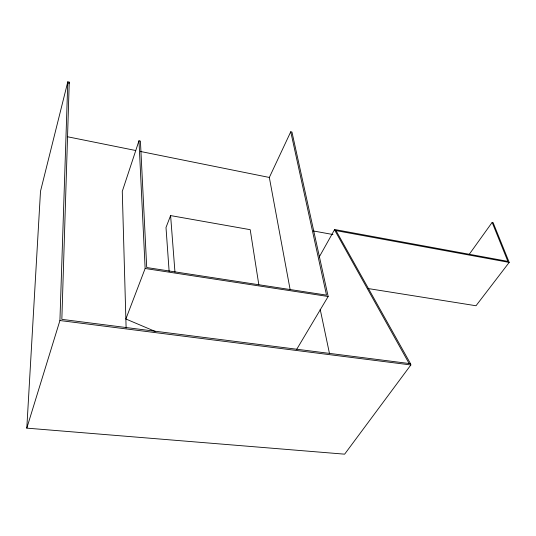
<?xml version="1.0" encoding="UTF-8"?>
<svg xmlns="http://www.w3.org/2000/svg" width="536" height="536" viewBox="0 0 536 536"><rect width="100%" height="100%" fill="white"/><g stroke="black" fill="none" stroke-linecap="round" stroke-linejoin="round"><path stroke-width="0.8" d="M69.245 82.162L61.841 319.362L410.509 363.696L410.857 364.956L344.635 454.166L26.8 428.137L40.502 191.265L67.791 81.834L69.245 82.162L68.836 83.77M26.8 428.137L59.925 320.528L67.791 81.834M296.676 349.385L328.159 296.495L291.953 132.05L290.753 131.782L326.511 295.128L146.717 267.538L140.419 141.082L138.978 140.787L122.275 191.379L126.121 328.086M138.978 140.787L145.142 268.496L125.866 318.994L155.105 331.395M258.841 284.884L250.212 229.683L170.602 215.586L165.999 227.485L169.142 271.504M290.157 289.762L269.333 177.456L290.753 131.782M319.228 256.985L334.638 229.515L507.887 261.38L492.149 222.393L469.007 254.66M492.149 222.393L493.087 222.587L509.2 262.406L476.002 305.748L368.051 288.536M59.925 320.528L410.857 364.956M145.142 268.496L328.159 296.495M313.245 230.942L332.97 234.527M334.638 229.515L334.853 230.4L509.2 262.406M67.61 136.774L135.668 150.502M140.593 151.494L269.333 177.456M335.998 230.614L410.509 363.696M334.853 230.4L409.136 363.522M320.186 309.305L329.479 353.526M170.602 215.586L174.957 272.107"/></g></svg>
